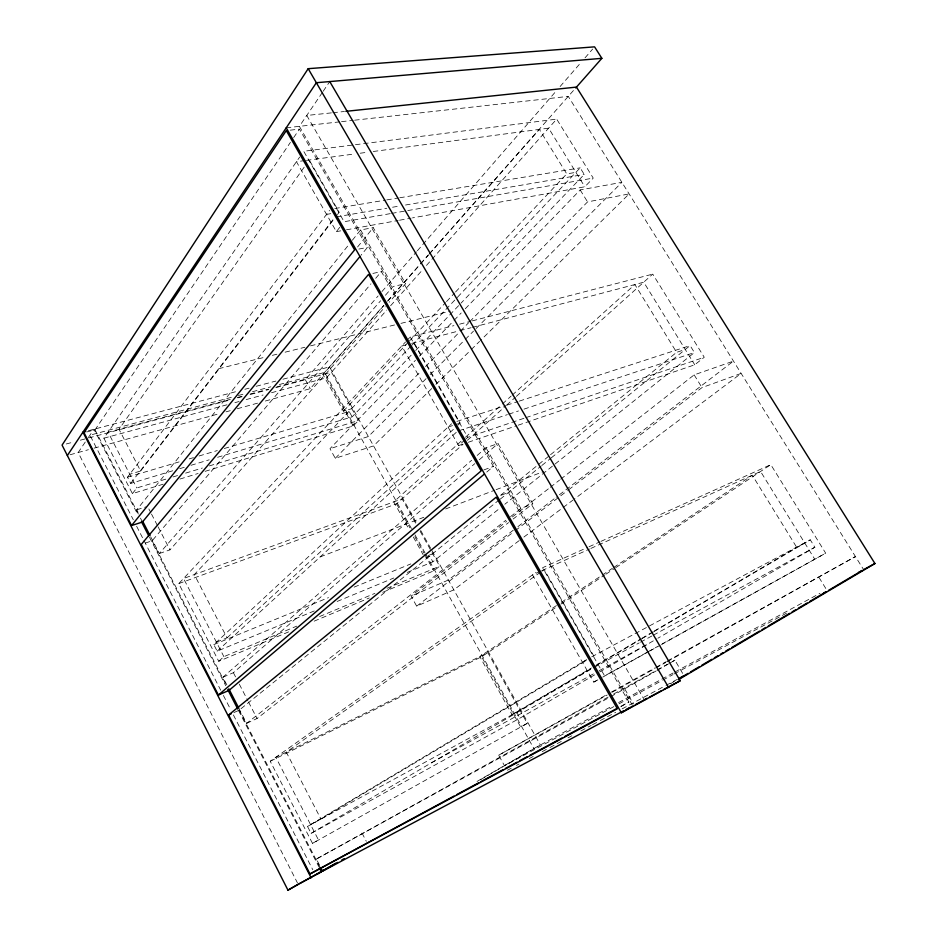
<?xml version="1.0" encoding="UTF-8"?>
<svg xmlns="http://www.w3.org/2000/svg" width="937" height="937" viewBox="0 0 937 937"><rect width="100%" height="100%" fill="white"/><g stroke="black" fill="none" stroke-linecap="round" stroke-linejoin="round"><path stroke-width="0.7" stroke-dasharray="4.68 3.51" d="M85.255 442.053L78.158 452.536L297.474 882.947M88.418 437.392L93.946 429.251L137.434 513.863M322.363 92.458L299.371 126.343L632.1 704.718M323.183 91.252L329.742 81.566M86.778 431.969L95.035 429.778L290.4 142.401M293.679 137.575L299.43 129.13L367.445 247.403L360.956 255.309M163.167 484.195L132.422 493.623L103.878 438.188L299.676 157.065M304.197 167.149L118.999 429.24L140.644 471.006L129.751 474.227M172.748 470.772L130.7 483.41L127.502 477.191L329.555 210.415M130.7 483.41L334.942 217.103M140.644 471.006L333.877 219.211M337.437 214.573L339.217 212.254L309.245 160.004M132.422 493.623L136.837 487.954L167.5 478.631M305.146 160.543L296.443 161.703L336.406 231.626L339.826 227.222M138.114 512.363L136.79 509.798L348.716 244.803M352.371 240.223L360.593 229.952L373.242 227.644L405.627 283.677L389.148 302.3M357.583 246.981L373.242 227.644M145.329 543.073L152.11 540.79L370.947 283.864M375.69 278.301L381.371 271.625L493.389 466.439L485.577 473.056M275.794 387.66L305.333 379.719L378.115 295.951M381.956 291.548L416.426 251.866M417.387 250.765L556.262 90.936M560.103 86.532L581.174 62.275M585.004 57.871L592.664 49.052M150.681 536.819L159.29 553.544L380.609 300.765M385.423 295.26L393.118 286.476L405.627 283.677M265.335 401.024L310.264 388.668L383.889 305.263M387.766 300.871L419.741 264.656M420.701 263.555L428.455 254.77M429.427 253.681L574.732 89.062M383.83 305.556L322.972 374.484L343.364 411.167L351.808 408.673M387.695 301.175L419.577 265.066M420.537 263.976L428.268 255.227M429.228 254.126L539.361 129.4L566.756 173.895L575.904 172.349M159.29 553.544L169.972 549.855L385.259 306.68M271.531 392.72L326.474 377.822L386.735 310.1M390.612 305.743L422.599 269.786M426.476 265.429L556.683 119.116L593.238 178.1L584.817 186.779L412.503 217.888M288.643 631.889L218.743 661.288L178.756 583.61L405.51 341.982M406.447 340.974L410.219 336.957L453.93 325.631M343.364 411.167L408.473 342.005M409.481 340.939L445.543 302.639M446.539 301.573L454.562 293.058M455.558 291.993L566.756 173.895M411.074 345.917L194.299 574.58L227.059 637.839L216.424 642.185M412.104 345.085L457.326 297.392M457.631 297.076L580.167 167.852L584.243 174.423L461.133 303.026M217.595 457.291L352.148 416.86L414.716 351.504M415.723 350.45L460.126 304.08M431.746 388.539L373.57 445.895L335.27 458.287L329.988 448.682L415.419 360.323M419.483 356.119L453.051 321.403M454.058 320.36L461.18 312.993M465.256 308.788L580.179 189.93L621.899 182.328L474.509 330.105M205.086 471.346L353.237 425.937L358.438 420.561L331.475 372.2L276.673 386.911M335.27 458.287L421.416 370.736M425.515 366.566L459.364 332.178M460.383 331.136L468.594 322.796M469.613 321.754L587.558 201.9L629.125 193.912L480.576 340.389M426.066 378.677L368.358 436.548L329.988 448.682M430.188 374.542L464.202 340.436M465.232 339.405L473.478 331.136M435.904 384.439L470.187 350.637M471.217 349.606L479.533 341.419M314.235 610.959L217.173 651.168L213.8 644.621L451.611 423.758M227.059 637.839L456.963 426.066M458.029 425.07L460.184 423.091L414.084 342.743M217.173 651.168L457.514 431.196M461.121 441.175L393.786 501.881L409.141 529.499M465.466 437.263L501.295 404.948M502.384 403.976L511.075 396.14M512.164 395.168L634.876 284.532L676.608 352.324L685.275 349.489M218.743 661.288L223.896 656.661L296.713 626.139M405.99 344.875L401.739 345.987L458.626 445.555L464.729 440.062M465.748 439.148L467.786 437.321L524.486 418.125M178.756 583.61L396.55 503.825L463.042 444.208M467.399 440.296L505.488 406.143M506.577 405.171L515.291 397.358M516.381 396.386L652.738 274.119L704.261 357.266L694.727 364.798L517.997 425.246M226.848 684.924L222.889 677.24L471.651 460.254M477.156 455.452L485.952 447.769L498.015 443.552L532.79 503.719L513.171 518.993M222.889 677.24L233.395 672.707L474.86 463.604M479.275 459.786L498.015 443.552M500.581 495.31L549.422 455.64M550.546 454.714L676.608 352.324M233.899 712.588L239.204 710.176L499.269 499.808M500.217 499.152L541.153 466.052M541.914 465.431L551.015 458.064M551.378 457.771L690.112 345.577L694.422 352.546L504.82 504.247M407.244 572.425L432.859 561.813L500.241 507.901M382.729 592.313L433.808 570.82L439.64 566.217L419.799 530.635M238.701 707.985L246.618 723.364L505.921 520.234M510.536 516.627L520.902 508.498L532.79 503.719M519.239 540.567L453.836 589.83L416.66 606.169L411.12 596.096L506.612 521.464M512.363 516.966L549.187 488.189M550.335 487.287L559.541 480.095M560.689 479.194L694.153 374.882L733.472 361.108L556.156 497.278M246.618 723.364L257.043 718.515L508.557 522.588M513.277 530.201L448.366 580.038L411.12 596.096M517.903 526.641L554.997 498.168M416.66 606.169L514.097 531.537M515.256 530.647L567.447 490.66M568.607 489.782L702 387.602L741.144 373.406L574.123 499.21M523.912 537.042L572.964 500.089M312.501 843.37L318.475 839.939L275.818 757.283L487.814 652.632L527.25 723.364L312.501 843.37L270.219 761.266L535.882 572.495M540.637 572.12L286.277 752.13L320.911 818.985L310.58 824.63M541.832 571.265L544.221 569.579L593.824 656.052M556.426 605.583L479.791 656.591L512.035 714.603L519.953 710.281M561.298 602.35L612.388 568.337M613.606 567.529L752.282 475.223L796.708 547.372L804.778 543.05M270.219 761.266L481.606 656.767L559.658 604.915M560.876 604.107L604.716 574.99M605.934 574.182L614.449 568.525M615.668 567.705L770.811 464.658L825.673 553.17L661.51 644.504M594.597 674.886L519.906 718.164L311.096 833.38L307.523 826.457L586.621 659.66M320.911 818.985L586.316 660.538M670.306 683.846L676.737 680.051M512.035 714.603L591.388 667.987M596.424 665.024L640.51 639.128M641.775 638.39L653.112 631.725M654.366 630.988L796.708 547.372M307.523 826.457L516.615 712.237L594.304 666.629M595.569 665.879L641.388 638.987M642.196 638.507L653.546 631.843M653.991 631.585L810.271 539.829L814.862 547.255L657.891 638.214M311.096 833.38L593.074 667.987L639.221 642.864M620.809 706.732L628.856 702.024L508.358 492.464L500.253 495.603M599.657 671.958L656.626 638.94M477.05 781.435L533.856 748.534L612.201 706.041M480.892 779.455L540.356 744.997L431.371 549.55M540.473 571.277L532.521 574.885L593.789 682.113L598.602 679.348M610.69 696.718L656.111 670.974M657.364 670.248L668.643 663.783M669.896 663.056L674.909 660.187L684.033 675.741M667.144 661.733L855.446 556.566L667.566 660.901M527.25 723.364L520.714 727.089L481.606 656.767M319.505 865.097L316.378 859.042L608.5 696.87M613.852 706.615L504.504 765.775L498.683 755.199L606.204 694.973M646.788 652.48L604.623 675.893L542.582 567.728L587.698 547.36M648.064 651.777L657.013 646.811M662.119 643.977L825.673 553.17M593.789 682.113L601.449 677.849M602.725 677.135L648.732 651.59M650.009 650.887L660.234 645.206M611.322 692.138L654.776 667.999M656.052 667.296L666.277 661.616M498.683 755.199L607.164 695.02M612.271 692.185L654.377 668.819M655.654 668.104L665.867 662.447M613.606 694.048L655.748 670.763M657.024 670.06L667.249 664.415M672.356 661.592L674.909 660.187M316.378 859.042L609.413 697.421M431.313 762.87L594.011 673.562M599.13 670.74L646.53 644.726M640.51 642.173L652.047 635.883M653.323 635.192L814.862 547.255M618.607 702.551L673.773 672.637M675.05 671.946L820.004 593.308M618.994 703.828L661.44 680.859M662.728 680.157L673.024 674.593M674.312 673.89L788.79 611.943M621.149 706.17L628.856 702.024M591.727 656.837L810.271 539.829M582.404 662.178L586.211 660.14M507.385 770.273L511.251 768.199M516.416 765.447L518.993 764.065M529.3 758.548L533.176 756.475M542.195 751.638L548.649 748.194M549.937 747.503L561.544 741.296M567.986 737.841L571.851 735.779M580.881 730.942L591.2 725.425M592.489 724.734L598.93 721.279M600.219 720.588L615.691 712.319M622.145 708.864L664.684 686.095M665.973 685.404L677.58 679.196M541.809 570.68L589.537 549.023M590.86 548.426L760.575 471.463L814.839 559.354M589.033 546.763L599.645 541.961M600.968 541.363L770.811 464.658M314.176 621.149L369.295 597.958M319.634 616.523L374.917 593.355M387.051 588.26L439.64 566.217M337.144 601.46L393.763 578.012M428.01 555.676L432.695 553.767M213.8 644.621L328.5 597.63M354.139 587.124L410.828 563.91M425.667 557.831L429.72 556.168L432.859 561.813M320.196 556.883L423.84 517.283M445.661 508.943L494.759 490.192M496.118 489.664L543.847 471.428M483.879 469.905L493.389 466.439M458.626 445.555L462.773 444.138M468.289 442.252L516.615 425.726M525.868 417.656L704.261 357.266M458.896 430.739L507.385 414.634M508.768 414.177L518.466 410.956M524.006 409.118L694.422 352.546M448.062 427.061L453.449 425.293M454.796 424.859L460.184 423.091M456.846 421.416L505.441 405.616M506.835 405.159L517.938 401.551M519.332 401.095L690.112 345.577M136.79 509.798L146.195 506.823M179.939 479.053L198.105 473.49M173.076 476.933L178.651 475.235M185.62 473.115L202.345 468.031M209.314 465.912L358.438 420.561M179.763 468.664L185.362 466.977M190.972 465.302L209.197 459.821M127.502 477.191L180.806 461.391M189.227 458.896L193.432 457.643M199.042 455.979L217.279 450.58M224.294 448.495L349.15 411.472L352.148 416.86M70.041 454.761L88.406 449.713M94.028 448.167L219 413.779M226.016 411.847L230.233 410.687M237.248 408.755L258.319 402.957M103.878 438.188L227.855 404.561M234.894 402.652L239.122 401.516M246.173 399.595L263.074 395.016M231.298 397.37L89.917 435.19L133.3 519.766M238.373 395.484L245.435 393.587M252.51 391.701L270.887 386.782M279.367 384.521L324.612 372.422L411.437 528.491M230.303 399.361L108.06 432.18L136.837 487.954M237.33 397.475L242.952 395.964M249.98 394.079L268.24 389.171M66.281 443.974L73.32 442.088M80.348 440.191L87.375 438.305M88.781 437.93L230.807 399.759M237.834 397.862L242.051 396.726M250.484 394.465L268.767 389.546M411.648 343.375L458.345 331.066M459.762 330.691L471.088 327.716M472.494 327.341L643.731 282.201L694.727 364.798M88.441 430.704L236.405 391.525M244.873 389.288L249.101 388.164M256.152 386.29L275.9 381.066M282.951 379.204L329.508 366.871L417.117 524.006M459.563 324.179L470.842 321.25M472.26 320.887L652.738 274.119M218.684 368.698L265.312 357.102M272.374 355.346L278.031 353.94M285.094 352.183L304.876 347.264M310.534 345.858L395.32 324.776M400.966 323.37L450.428 311.084M372.856 273.428L381.371 271.625M358.883 249.066L367.445 247.403M336.406 231.626L340.705 230.853M346.456 229.811L398.143 220.488M399.584 220.218L411.074 218.145M390.202 213.648L344.113 221.718L303.705 151.279L556.683 119.116M391.631 213.402L593.238 178.1M336.383 216.857L386.817 208.225M392.58 207.229L399.783 205.999M405.545 205.016L584.243 174.423M326.544 214.386L330.773 213.671M334.767 208.529L385.294 200.155M386.735 199.909L398.284 198M399.736 197.766L580.167 167.852M306.399 160.379L354.42 153.996M360.218 153.223L367.468 152.251M373.266 151.489L548.625 128.158L584.817 186.779M290.236 130.161L299.43 129.13M286.23 127.807L340.072 121.81M341.525 121.646L353.155 120.358M354.608 120.194L568.267 96.382L863.621 569.661M331.405 112.873L306.762 115.462L643.578 698.604M332.858 112.709L344.465 111.491M580.179 189.93L587.558 201.9M694.153 374.882L702 387.602M819.02 577.485L825.86 588.588M360.593 229.952L393.118 286.476M485.952 447.769L520.902 508.498M624.768 688.953L633.412 703.968M410.219 336.957L467.786 437.321M420.69 530.389L430.657 548.274M415.606 523.115L402.09 498.859L183.558 578.492L223.896 656.661M516.615 712.237L519.906 718.164M414.997 534.886L424.965 552.795M425.679 554.072L533.856 748.534M326.474 377.822L353.237 425.937M396.55 503.825L409.902 527.847M414.822 536.69L423.969 553.123M424.672 554.388L433.808 570.82M413.322 537.03L423.091 554.61M305.333 379.719L310.264 388.668M361.998 833.052L366.297 841.274M148.866 508.943L150.845 512.785M151.501 514.062L157.439 525.563M158.095 526.84L169.972 549.855M233.395 672.707L236.03 677.791M239.31 684.162L247.848 700.7M248.504 701.977L257.043 718.515M95.035 429.778L139.789 516.814M140.456 518.114L142.459 522.014M152.11 540.79L226.344 685.17M239.204 710.176L320.349 868.002M149.487 537.288L225.758 685.697M238.478 710.422L318.767 866.631M136.638 526.278L143.314 539.29M143.982 540.59L220.722 690.229M223.393 695.441L230.736 709.754M233.407 714.954L312.829 869.805"/><path stroke-width="1.41" d="M575.705 87.961L601.859 58.328L594.573 46.85L308.179 68.682L62.065 445.11L287.952 890.15L337.788 862.368M67.347 455.511L316.355 82.714L601.859 58.328M131.567 525.54L354.596 249.898L286.289 130.606L84.025 432.695L131.567 525.54L142.459 522.014L360.031 256.445M218.38 695.067L481.149 470.901L368.592 274.342L141.253 544.444L218.38 695.067L229.026 690.382L484.464 473.993M228.593 715.001L496.2 497.172L617.366 708.759L310.006 873.963L228.593 715.001L231.252 713.795M286.23 127.807L621.348 712.776L680.203 680.754L329.742 81.566M621.348 712.776L632.826 705.994M679.243 678.575L684.033 675.741L680.157 677.814M684.256 675.612L688.016 673.387M690.534 671.911L699.307 666.722M701.813 665.235L711.851 659.308M714.357 657.833L718.129 655.607M720.635 654.12L723.141 652.644M725.648 651.156L729.408 648.931M731.914 647.455L759.509 631.151M762.027 629.676L765.787 627.45M768.293 625.963L789.622 613.372M792.128 611.884L795.888 609.671M798.394 608.183L807.179 602.995M809.685 601.519L825.989 591.879M828.495 590.404L862.368 570.399L858.491 572.437M644.316 699.869L646.835 698.381M678.341 679.758L874.935 563.524L576.466 87.094L345.905 111.339M287.952 890.15L298.142 884.259M316.753 874.28L335.692 863.317M341.583 860.178L344.219 858.643M310.006 873.963L454.035 796.075M863.621 569.661L874.935 563.524M823.529 593.144L826.094 591.762M456.6 794.693L478.456 782.934M481.032 781.552L502.876 769.804M505.453 768.41L517.025 762.191M519.59 760.809L527.308 756.663M529.873 755.281L562.013 737.981M564.589 736.599L616.007 708.934M623.831 710.703L322.621 871.164L320.747 867.521M626.408 709.332L628.985 707.962M299.371 883.603L321.45 871.843L319.435 867.931M635.38 704.624L646.917 698.487M649.47 697.128L660.995 690.991M663.56 689.62L680.203 680.754M85.689 431.43L82.936 432.156L311.119 877.828M308.179 68.682L668.678 687.594M142.74 521.37L150.025 535.531M228.827 688.765L238.701 707.985M141.452 521.675L148.819 535.987M227.773 689.597L237.811 709.122"/></g></svg>
